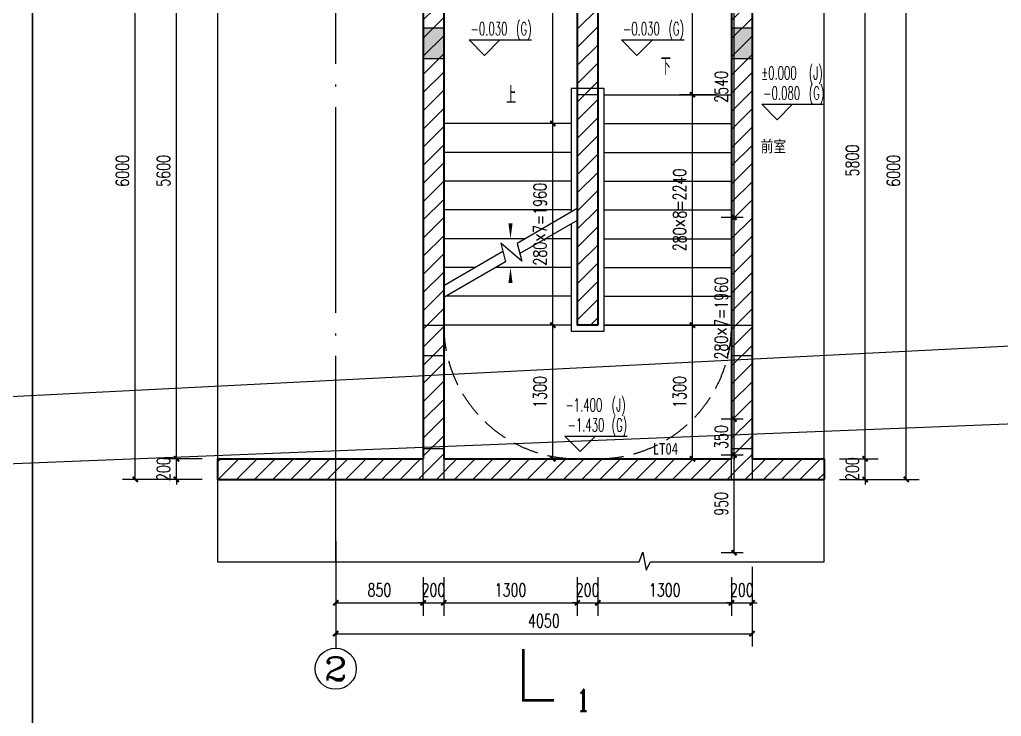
# Model space of a CAD drawing. Header units: millimetres. Extents: x 434053 to 1059003, y -2417481 to 936527.
# Drawn here: x 588726 to 598276, y -1791160 to -1784386 of the extents above; entities that cross this region are included whole.
import ezdxf
from ezdxf.enums import TextEntityAlignment as Align

# ---------------------------------------------------------------- set-up
doc = ezdxf.new("R2010")
doc.units = ezdxf.units.MM
doc.header["$LTSCALE"] = 1000
doc.header["$MEASUREMENT"] = 0
doc.linetypes.add('DASH', pattern=[0.35, 0.25, -0.1])
doc.linetypes.add('DOTE', pattern=[2.42, 2, -0.2, 0.02, -0.2])
doc.layers.get('Defpoints').update_dxf_attribs({"color": 6})
doc.layers.add('20221202建筑修改', color=6, linetype='Continuous', plot=False)
doc.layers.add('A-ANNO-TEXT', color=7, linetype='Continuous', lineweight=25)
doc.layers.add('A-WALL', color=5, linetype='Continuous', lineweight=35)
for name, color, linetype in [('A-AXIS', 16, 'DOTE'), ('A-WALL-PATT', 8, 'Continuous'), ('AXIS', 3, 'Continuous'), ('AXIS_TEXT', 7, 'Continuous'), ('DIM_ELEV', 3, 'Continuous'), ('DIM_SYMB', 3, 'Continuous'), ('HZHZNEWPLOTLAYER#@$TT', 7, 'Continuous'), ('PUB_DIM', 83, 'Continuous'), ('PUB_TEXT', 7, 'Continuous'), ('STAIR', 2, 'Continuous'), ('TZ', 6, 'Continuous'), ('TZ_HATCH', 8, 'Continuous')]:
    doc.layers.add(name, color=color, linetype=linetype)
doc.styles.add('_TCH_AXIS', font='COMPLEX', dxfattribs={"bigfont": 'GBCBIG'})
doc.styles.add('_TCH_DIM', font='SIMPLEX.shx', dxfattribs={"width": 0.8, "height": 3, "bigfont": 'GBCBIG.shx'})
doc.styles.add('_TCH_DIM_T3', font='SIMPLEX', dxfattribs={"width": 0.705882, "bigfont": 'GBCBIG'})
doc.styles.add('_TCH_LABEL', font='COMPLEX', dxfattribs={"bigfont": 'GBCBIG'})
doc.styles.add('COMPLEX', font='COMPLEX')
doc.styles.add('TITXV', font='', dxfattribs={"width": 0.8})
doc.styles.get('TITXV').set_extended_font_data('SimSun')
doc.dimstyles.new('_TCH_ARCH&&50', dxfattribs={"dimtxt": 127.5, "dimasz": 50, "dimexe": 125, "dimexo": 150, "dimgap": 61.25, "dimtad": 1, "dimdec": 0, "dimzin": 0, "dimdsep": 46, "dimtxsty": '_TCH_DIM_T3', "dimblk": 'ARCHTICK', "dimcen": 0.09, "dimclrt": 7, "dimazin": 2, "dimtfac": 1, "dimtdec": 0, "dimtix": 1, "dimtmove": 2, "dimatfit": 3, "dimfxl": 1, "dimtolj": 1, "dimtzin": 0, "dimarcsym": 0})
pattern_1 = [(45, (-1713816.56, -1462893.01), (-88.388383, 88.388383), [])]

# ---------------------------------------------------------------- blocks, each defined once
blk = doc.blocks.new('A$C1A944FEE')
blk.add_lwpolyline([(0, 11820), (9550, 11820), (9550, 0), (0, 0)], close=True)
blk = doc.blocks.new('_AXISO')
blk.add_circle((0, 0), 0.5)
at = {"layer": 'AXIS_TEXT', "style": 'COMPLEX', "width": 1.041667}
blk.add_attdef('A', text='', height=0.56, dxfattribs=at).set_placement((-0.25, -0.28), (0.25, -0.28), align=Align.FIT)
blk = doc.blocks.new('_ArchTick')
at = {"color": 0, "linetype": 'ByBlock', "const_width": 0.4}
blk.add_lwpolyline([(-0.5, -0.5), (0.5, 0.5)], dxfattribs=at)
blk = doc.blocks.new('*D2412')
at = {"layer": 'Defpoints', "color": 0, "transparency": 16777216}
for p in [(2750, 1700), (6800, 1700), (6800, 900)]:
    blk.add_point(p, dxfattribs=at)
at = {"layer": 'PUB_DIM', "color": 0, "lineweight": -2, "transparency": 16777216}
for p, q in [((2750, 1550), (2750, 775)), ((6800, 1550), (6800, 775)), ((2750, 900), (6800, 900))]:
    blk.add_line(p, q, dxfattribs=at)
at = {"layer": 'PUB_DIM', "color": 0, "lineweight": -2, "transparency": 16777216, "xscale": 50, "yscale": 50, "zscale": 50, "rotation": 180}
blk.add_blockref('_ArchTick', (2750, 900), dxfattribs=at)
at = {"layer": 'PUB_DIM', "color": 0, "lineweight": -2, "transparency": 16777216, "xscale": 50, "yscale": 50, "zscale": 50}
blk.add_blockref('_ArchTick', (6800, 900), dxfattribs=at)
at = {"layer": 'PUB_DIM', "color": 7, "transparency": 16777216, "insert": (4775, 1025), "char_height": 127.5, "attachment_point": 5, "style": '_TCH_DIM_T3'}
blk.add_mtext('\\A1;4050', dxfattribs=at)
blk = doc.blocks.new('*D2413')
at = {"layer": 'Defpoints', "color": 0, "transparency": 16777216}
for p in [(800, 8400), (1600, 8400), (1600, 2400)]:
    blk.add_point(p, dxfattribs=at)
at = {"layer": 'PUB_DIM', "color": 0, "lineweight": -2, "transparency": 16777216}
for p, q in [((1450, 8400), (675, 8400)), ((800, 2400), (800, 8400)), ((1450, 2400), (675, 2400))]:
    blk.add_line(p, q, dxfattribs=at)
at = {"layer": 'PUB_DIM', "color": 0, "lineweight": -2, "transparency": 16777216, "xscale": 50, "yscale": 50, "zscale": 50}
for p, rotation in [((800, 8400), 90), ((800, 2400), 270)]:
    blk.add_blockref('_ArchTick', p, dxfattribs=dict(at, rotation=rotation))
at = {"layer": 'PUB_DIM', "color": 7, "transparency": 16777216, "insert": (675, 5400), "char_height": 127.5, "attachment_point": 5, "rotation": 90, "style": '_TCH_DIM_T3'}
blk.add_mtext('\\A1;6000', dxfattribs=at)
blk = doc.blocks.new('*D2414')
at = {"layer": 'Defpoints', "color": 0, "transparency": 16777216}
for p in [(7500, 8400), (8300, 8400), (7500, 2400)]:
    blk.add_point(p, dxfattribs=at)
at = {"layer": 'PUB_DIM', "color": 0, "lineweight": -2, "transparency": 16777216}
for p, q in [((7650, 8400), (8425, 8400)), ((8300, 2400), (8300, 8400)), ((7650, 2400), (8425, 2400))]:
    blk.add_line(p, q, dxfattribs=at)
at = {"layer": 'PUB_DIM', "color": 0, "lineweight": -2, "transparency": 16777216, "xscale": 50, "yscale": 50, "zscale": 50}
for p, rotation in [((8300, 8400), 90), ((8300, 2400), 270)]:
    blk.add_blockref('_ArchTick', p, dxfattribs=dict(at, rotation=rotation))
at = {"layer": 'PUB_DIM', "color": 7, "transparency": 16777216, "insert": (8175, 5400), "char_height": 127.5, "attachment_point": 5, "rotation": 90, "style": '_TCH_DIM_T3'}
blk.add_mtext('\\A1;6000', dxfattribs=at)
blk = doc.blocks.new('*D2416')
at = {"layer": 'Defpoints', "color": 0, "transparency": 16777216}
for p in [(1200, 8200), (1600, 8200), (1600, 2600.1)]:
    blk.add_point(p, dxfattribs=at)
at = {"layer": 'PUB_DIM', "color": 0, "lineweight": -2, "transparency": 16777216}
for p, q in [((1450, 8200), (1075, 8200)), ((1200, 2600.1), (1200, 8200)), ((1450, 2600.1), (1075, 2600.1))]:
    blk.add_line(p, q, dxfattribs=at)
at = {"layer": 'PUB_DIM', "color": 0, "lineweight": -2, "transparency": 16777216, "xscale": 50, "yscale": 50, "zscale": 50}
for p, rotation in [((1200, 8200), 90), ((1200, 2600.1), 270)]:
    blk.add_blockref('_ArchTick', p, dxfattribs=dict(at, rotation=rotation))
at = {"layer": 'PUB_DIM', "color": 7, "transparency": 16777216, "insert": (1075, 5400), "char_height": 127.5, "attachment_point": 5, "rotation": 90, "style": '_TCH_DIM_T3'}
blk.add_mtext('\\A1;5600', dxfattribs=at)
blk = doc.blocks.new('*D2417')
at = {"layer": 'Defpoints', "color": 0, "transparency": 16777216}
for p in [(1200, 2600.1), (1600, 2600.1), (1600, 2400)]:
    blk.add_point(p, dxfattribs=at)
at = {"layer": 'PUB_DIM', "color": 0, "lineweight": -2, "transparency": 16777216}
for p, q in [((1450, 2600.1), (1075, 2600.1)), ((1200, 2600.1), (1200, 2650.1)), ((1200, 2400), (1200, 2600.1)), ((1450, 2400), (1075, 2400)), ((1200, 2400), (1200, 2350))]:
    blk.add_line(p, q, dxfattribs=at)
at = {"layer": 'PUB_DIM', "color": 0, "lineweight": -2, "transparency": 16777216, "xscale": 50, "yscale": 50, "zscale": 50}
for p, rotation in [((1200, 2600.1), 270), ((1200, 2400), 90)]:
    blk.add_blockref('_ArchTick', p, dxfattribs=dict(at, rotation=rotation))
at = {"layer": 'PUB_DIM', "color": 7, "transparency": 16777216, "insert": (1075, 2500), "char_height": 127.5, "attachment_point": 5, "rotation": 90, "style": '_TCH_DIM_T3'}
blk.add_mtext('\\A1;200', dxfattribs=at)
blk = doc.blocks.new('*D2418')
at = {"layer": 'Defpoints', "color": 0, "transparency": 16777216}
for p in [(7500, 8400), (7900, 8400), (7500, 2600)]:
    blk.add_point(p, dxfattribs=at)
at = {"layer": 'PUB_DIM', "color": 0, "lineweight": -2, "transparency": 16777216}
for p, q in [((7650, 8400), (8025, 8400)), ((7900, 2600), (7900, 8400)), ((7650, 2600), (8025, 2600))]:
    blk.add_line(p, q, dxfattribs=at)
at = {"layer": 'PUB_DIM', "color": 0, "lineweight": -2, "transparency": 16777216, "xscale": 50, "yscale": 50, "zscale": 50}
for p, rotation in [((7900, 8400), 90), ((7900, 2600), 270)]:
    blk.add_blockref('_ArchTick', p, dxfattribs=dict(at, rotation=rotation))
at = {"layer": 'PUB_DIM', "color": 7, "transparency": 16777216, "insert": (7775, 5500), "char_height": 127.5, "attachment_point": 5, "rotation": 90, "style": '_TCH_DIM_T3'}
blk.add_mtext('\\A1;5800', dxfattribs=at)
blk = doc.blocks.new('*D2419')
at = {"layer": 'Defpoints', "color": 0, "transparency": 16777216}
for p in [(7500, 2600), (7900, 2600), (7500, 2400)]:
    blk.add_point(p, dxfattribs=at)
at = {"layer": 'PUB_DIM', "color": 0, "lineweight": -2, "transparency": 16777216}
for p, q in [((7650, 2600), (8025, 2600)), ((7900, 2600), (7900, 2650)), ((7900, 2400), (7900, 2600)), ((7650, 2400), (8025, 2400)), ((7900, 2400), (7900, 2350))]:
    blk.add_line(p, q, dxfattribs=at)
at = {"layer": 'PUB_DIM', "color": 0, "lineweight": -2, "transparency": 16777216, "xscale": 50, "yscale": 50, "zscale": 50}
for p, rotation in [((7900, 2600), 270), ((7900, 2400), 90)]:
    blk.add_blockref('_ArchTick', p, dxfattribs=dict(at, rotation=rotation))
at = {"layer": 'PUB_DIM', "color": 7, "transparency": 16777216, "insert": (7775, 2500), "char_height": 127.5, "attachment_point": 5, "rotation": 90, "style": '_TCH_DIM_T3'}
blk.add_mtext('\\A1;200', dxfattribs=at)
blk = doc.blocks.new('*D2420')
at = {"layer": 'Defpoints', "color": 0, "transparency": 16777216}
for p in [(2750, 1600), (3600, 1600), (3600, 1200)]:
    blk.add_point(p, dxfattribs=at)
at = {"layer": 'PUB_DIM', "color": 0, "lineweight": -2, "transparency": 16777216}
for p, q in [((2750, 1450), (2750, 1075)), ((3600, 1450), (3600, 1075)), ((2750, 1200), (3600, 1200))]:
    blk.add_line(p, q, dxfattribs=at)
at = {"layer": 'PUB_DIM', "color": 0, "lineweight": -2, "transparency": 16777216, "xscale": 50, "yscale": 50, "zscale": 50, "rotation": 180}
blk.add_blockref('_ArchTick', (2750, 1200), dxfattribs=at)
at = {"layer": 'PUB_DIM', "color": 0, "lineweight": -2, "transparency": 16777216, "xscale": 50, "yscale": 50, "zscale": 50}
blk.add_blockref('_ArchTick', (3600, 1200), dxfattribs=at)
at = {"layer": 'PUB_DIM', "color": 7, "transparency": 16777216, "insert": (3175, 1325), "char_height": 127.5, "attachment_point": 5, "style": '_TCH_DIM_T3'}
blk.add_mtext('\\A1;850', dxfattribs=at)
blk = doc.blocks.new('*D2421')
at = {"layer": 'Defpoints', "color": 0, "transparency": 16777216}
for p in [(3600, 1600), (3800, 1600), (3800, 1200)]:
    blk.add_point(p, dxfattribs=at)
at = {"layer": 'PUB_DIM', "color": 0, "lineweight": -2, "transparency": 16777216}
for p, q in [((3600, 1450), (3600, 1075)), ((3800, 1450), (3800, 1075)), ((3600, 1200), (3550, 1200)), ((3600, 1200), (3800, 1200)), ((3800, 1200), (3850, 1200))]:
    blk.add_line(p, q, dxfattribs=at)
at = {"layer": 'PUB_DIM', "color": 0, "lineweight": -2, "transparency": 16777216, "xscale": 50, "yscale": 50, "zscale": 50}
blk.add_blockref('_ArchTick', (3600, 1200), dxfattribs=at)
at = {"layer": 'PUB_DIM', "color": 0, "lineweight": -2, "transparency": 16777216, "xscale": 50, "yscale": 50, "zscale": 50, "rotation": 180}
blk.add_blockref('_ArchTick', (3800, 1200), dxfattribs=at)
at = {"layer": 'PUB_DIM', "color": 7, "transparency": 16777216, "insert": (3700, 1325), "char_height": 127.5, "attachment_point": 5, "style": '_TCH_DIM_T3'}
blk.add_mtext('\\A1;200', dxfattribs=at)
blk = doc.blocks.new('*D2422')
at = {"layer": 'Defpoints', "color": 0, "transparency": 16777216}
for p in [(3800, 1600), (5100, 1600), (5100, 1200)]:
    blk.add_point(p, dxfattribs=at)
at = {"layer": 'PUB_DIM', "color": 0, "lineweight": -2, "transparency": 16777216}
for p, q in [((3800, 1450), (3800, 1075)), ((5100, 1450), (5100, 1075)), ((3800, 1200), (5100, 1200))]:
    blk.add_line(p, q, dxfattribs=at)
at = {"layer": 'PUB_DIM', "color": 0, "lineweight": -2, "transparency": 16777216, "xscale": 50, "yscale": 50, "zscale": 50, "rotation": 180}
blk.add_blockref('_ArchTick', (3800, 1200), dxfattribs=at)
at = {"layer": 'PUB_DIM', "color": 0, "lineweight": -2, "transparency": 16777216, "xscale": 50, "yscale": 50, "zscale": 50}
blk.add_blockref('_ArchTick', (5100, 1200), dxfattribs=at)
at = {"layer": 'PUB_DIM', "color": 7, "transparency": 16777216, "insert": (4450, 1325), "char_height": 127.5, "attachment_point": 5, "style": '_TCH_DIM_T3'}
blk.add_mtext('\\A1;1300', dxfattribs=at)
blk = doc.blocks.new('*D2423')
at = {"layer": 'Defpoints', "color": 0, "transparency": 16777216}
for p in [(5100, 1600), (5300, 1600), (5300, 1200)]:
    blk.add_point(p, dxfattribs=at)
at = {"layer": 'PUB_DIM', "color": 0, "lineweight": -2, "transparency": 16777216}
for p, q in [((5100, 1450), (5100, 1075)), ((5300, 1450), (5300, 1075)), ((5100, 1200), (5050, 1200)), ((5100, 1200), (5300, 1200)), ((5300, 1200), (5350, 1200))]:
    blk.add_line(p, q, dxfattribs=at)
at = {"layer": 'PUB_DIM', "color": 0, "lineweight": -2, "transparency": 16777216, "xscale": 50, "yscale": 50, "zscale": 50}
blk.add_blockref('_ArchTick', (5100, 1200), dxfattribs=at)
at = {"layer": 'PUB_DIM', "color": 0, "lineweight": -2, "transparency": 16777216, "xscale": 50, "yscale": 50, "zscale": 50, "rotation": 180}
blk.add_blockref('_ArchTick', (5300, 1200), dxfattribs=at)
at = {"layer": 'PUB_DIM', "color": 7, "transparency": 16777216, "insert": (5200, 1325), "char_height": 127.5, "attachment_point": 5, "style": '_TCH_DIM_T3'}
blk.add_mtext('\\A1;200', dxfattribs=at)
blk = doc.blocks.new('*D2424')
at = {"layer": 'Defpoints', "color": 0, "transparency": 16777216}
for p in [(5300, 1600), (6600, 1600), (6600, 1200)]:
    blk.add_point(p, dxfattribs=at)
at = {"layer": 'PUB_DIM', "color": 0, "lineweight": -2, "transparency": 16777216}
for p, q in [((5300, 1450), (5300, 1075)), ((6600, 1450), (6600, 1075)), ((5300, 1200), (6600, 1200))]:
    blk.add_line(p, q, dxfattribs=at)
at = {"layer": 'PUB_DIM', "color": 0, "lineweight": -2, "transparency": 16777216, "xscale": 50, "yscale": 50, "zscale": 50, "rotation": 180}
blk.add_blockref('_ArchTick', (5300, 1200), dxfattribs=at)
at = {"layer": 'PUB_DIM', "color": 0, "lineweight": -2, "transparency": 16777216, "xscale": 50, "yscale": 50, "zscale": 50}
blk.add_blockref('_ArchTick', (6600, 1200), dxfattribs=at)
at = {"layer": 'PUB_DIM', "color": 7, "transparency": 16777216, "insert": (5950, 1325), "char_height": 127.5, "attachment_point": 5, "style": '_TCH_DIM_T3'}
blk.add_mtext('\\A1;1300', dxfattribs=at)
blk = doc.blocks.new('*D2425')
at = {"layer": 'Defpoints', "color": 0, "transparency": 16777216}
for p in [(6600, 1600), (6800, 1600), (6800, 1200)]:
    blk.add_point(p, dxfattribs=at)
at = {"layer": 'PUB_DIM', "color": 0, "lineweight": -2, "transparency": 16777216}
for p, q in [((6600, 1450), (6600, 1075)), ((6800, 1450), (6800, 1075)), ((6600, 1200), (6550, 1200)), ((6600, 1200), (6800, 1200)), ((6800, 1200), (6850, 1200))]:
    blk.add_line(p, q, dxfattribs=at)
at = {"layer": 'PUB_DIM', "color": 0, "lineweight": -2, "transparency": 16777216, "xscale": 50, "yscale": 50, "zscale": 50}
blk.add_blockref('_ArchTick', (6600, 1200), dxfattribs=at)
at = {"layer": 'PUB_DIM', "color": 0, "lineweight": -2, "transparency": 16777216, "xscale": 50, "yscale": 50, "zscale": 50, "rotation": 180}
blk.add_blockref('_ArchTick', (6800, 1200), dxfattribs=at)
at = {"layer": 'PUB_DIM', "color": 7, "transparency": 16777216, "insert": (6700, 1325), "char_height": 127.5, "attachment_point": 5, "style": '_TCH_DIM_T3'}
blk.add_mtext('\\A1;200', dxfattribs=at)
blk = doc.blocks.new('A$C41BC708E')
at = {"layer": 'TZ_HATCH'}
h = blk.add_hatch(color=256, dxfattribs=at)
h.dxf.hatch_style = 1
h.paths.add_polyline_path([(59584.4, 16769), (59584.4, 16469), (59384.4, 16469), (59384.4, 16769)])
h = blk.add_hatch(color=256, dxfattribs=at)
h.dxf.hatch_style = 1
h.paths.add_polyline_path([(62584.4, 16769), (62584.4, 16469), (62384.4, 16469), (62384.4, 16769)])
at = {"layer": 'TZ'}
for points in [[(59584.4, 16769), (59584.4, 16469), (59384.4, 16469), (59384.4, 16769)], [(62584.4, 16769), (62584.4, 16469), (62384.4, 16469), (62384.4, 16769)], [(59584.4, 13879), (59584.4, 13579), (59384.4, 13579), (59384.4, 13879)], [(62584.4, 13879), (62584.4, 13579), (62384.4, 13579), (62384.4, 13879)], [(59584.4, 12679), (59584.4, 12379), (59384.4, 12379), (59384.4, 12679)], [(62584.4, 12679), (62584.4, 12379), (62384.4, 12379), (62384.4, 12679)]]:
    blk.add_lwpolyline(points, close=True, dxfattribs=at)
blk = doc.blocks.new('*D1313')
at = {"layer": 'Defpoints', "color": 0, "transparency": 16777216}
for p in [(593912.9, -1787356.3), (594150.9, -1787356.3), (594150.9, -1788656.3)]:
    blk.add_point(p, dxfattribs=at)
at = {"layer": 'PUB_DIM', "color": 0, "lineweight": -2, "transparency": 16777216}
for p, q in [((594000.9, -1787356.3), (593787.9, -1787356.3)), ((593912.9, -1788656.3), (593912.9, -1787356.3)), ((594000.9, -1788656.3), (593787.9, -1788656.3))]:
    blk.add_line(p, q, dxfattribs=at)
at = {"layer": 'PUB_DIM', "color": 0, "lineweight": -2, "transparency": 16777216, "xscale": 50, "yscale": 50, "zscale": 50}
for p, rotation in [((593912.9, -1787356.3), 90), ((593912.9, -1788656.3), 270)]:
    blk.add_blockref('_ArchTick', p, dxfattribs=dict(at, rotation=rotation))
at = {"layer": 'PUB_DIM', "color": 7, "transparency": 16777216, "insert": (593787.9, -1788006.3), "char_height": 127.5, "attachment_point": 5, "rotation": 90, "style": '_TCH_DIM_T3'}
blk.add_mtext('\\A1;1300', dxfattribs=at)
blk = doc.blocks.new('*D1314')
at = {"layer": 'Defpoints', "color": 0, "transparency": 16777216}
for p in [(593912.9, -1785396.3), (594150.9, -1785396.3), (594150.9, -1787356.3)]:
    blk.add_point(p, dxfattribs=at)
at = {"layer": 'PUB_DIM', "color": 0, "lineweight": -2, "transparency": 16777216}
for p, q in [((594000.9, -1785396.3), (593787.9, -1785396.3)), ((593912.9, -1787356.3), (593912.9, -1785396.3)), ((594000.9, -1787356.3), (593787.9, -1787356.3))]:
    blk.add_line(p, q, dxfattribs=at)
at = {"layer": 'PUB_DIM', "color": 0, "lineweight": -2, "transparency": 16777216, "xscale": 50, "yscale": 50, "zscale": 50}
for p, rotation in [((593912.9, -1785396.3), 90), ((593912.9, -1787356.3), 270)]:
    blk.add_blockref('_ArchTick', p, dxfattribs=dict(at, rotation=rotation))
at = {"layer": 'PUB_DIM', "color": 7, "transparency": 16777216, "insert": (593787.9, -1786376.3), "char_height": 127.5, "attachment_point": 5, "rotation": 90, "style": '_TCH_DIM_T3'}
blk.add_mtext('\\A1;280×7=1960', dxfattribs=at)
blk = doc.blocks.new('*D1315')
at = {"layer": 'Defpoints', "color": 0, "transparency": 16777216}
for p in [(593912.9, -1782856.3), (594150.9, -1782856.3), (594150.9, -1785396.3)]:
    blk.add_point(p, dxfattribs=at)
at = {"layer": 'PUB_DIM', "color": 0, "lineweight": -2, "transparency": 16777216}
for p, q in [((594000.9, -1782856.3), (593787.9, -1782856.3)), ((593912.9, -1785396.3), (593912.9, -1782856.3)), ((594000.9, -1785396.3), (593787.9, -1785396.3))]:
    blk.add_line(p, q, dxfattribs=at)
at = {"layer": 'PUB_DIM', "color": 0, "lineweight": -2, "transparency": 16777216, "xscale": 50, "yscale": 50, "zscale": 50}
for p, rotation in [((593912.9, -1782856.3), 90), ((593912.9, -1785396.3), 270)]:
    blk.add_blockref('_ArchTick', p, dxfattribs=dict(at, rotation=rotation))
at = {"layer": 'PUB_DIM', "color": 7, "transparency": 16777216, "insert": (593787.9, -1784126.3), "char_height": 127.5, "attachment_point": 5, "rotation": 90, "style": '_TCH_DIM_T3'}
blk.add_mtext('\\A1;2540', dxfattribs=at)
blk = doc.blocks.new('*D1316')
at = {"layer": 'Defpoints', "color": 0, "transparency": 16777216}
for p in [(595675.9, -1788619.3), (595913.9, -1788619.3), (595913.9, -1789569.3)]:
    blk.add_point(p, dxfattribs=at)
at = {"layer": 'PUB_DIM', "color": 0, "lineweight": -2, "transparency": 16777216}
for p, q in [((595763.9, -1788619.3), (595550.9, -1788619.3)), ((595675.9, -1789569.3), (595675.9, -1788619.3)), ((595763.9, -1789569.3), (595550.9, -1789569.3))]:
    blk.add_line(p, q, dxfattribs=at)
at = {"layer": 'PUB_DIM', "color": 0, "lineweight": -2, "transparency": 16777216, "xscale": 50, "yscale": 50, "zscale": 50}
for p, rotation in [((595675.9, -1788619.3), 90), ((595675.9, -1789569.3), 270)]:
    blk.add_blockref('_ArchTick', p, dxfattribs=dict(at, rotation=rotation))
at = {"layer": 'PUB_DIM', "color": 7, "transparency": 16777216, "insert": (595550.9, -1789094.3), "char_height": 127.5, "attachment_point": 5, "rotation": 90, "style": '_TCH_DIM_T3'}
blk.add_mtext('\\A1;950', dxfattribs=at)
blk = doc.blocks.new('*D1317')
at = {"layer": 'Defpoints', "color": 0, "transparency": 16777216}
for p in [(595675.9, -1788269.3), (595913.9, -1788269.3), (595913.9, -1788619.3)]:
    blk.add_point(p, dxfattribs=at)
at = {"layer": 'PUB_DIM', "color": 0, "lineweight": -2, "transparency": 16777216}
for p, q in [((595675.9, -1788269.3), (595675.9, -1788219.3)), ((595763.9, -1788269.3), (595550.9, -1788269.3)), ((595675.9, -1788619.3), (595675.9, -1788269.3)), ((595763.9, -1788619.3), (595550.9, -1788619.3)), ((595675.9, -1788619.3), (595675.9, -1788669.3))]:
    blk.add_line(p, q, dxfattribs=at)
at = {"layer": 'PUB_DIM', "color": 0, "lineweight": -2, "transparency": 16777216, "xscale": 50, "yscale": 50, "zscale": 50}
for p, rotation in [((595675.9, -1788269.3), 270), ((595675.9, -1788619.3), 90)]:
    blk.add_blockref('_ArchTick', p, dxfattribs=dict(at, rotation=rotation))
at = {"layer": 'PUB_DIM', "color": 7, "transparency": 16777216, "insert": (595550.9, -1788444.3), "char_height": 127.5, "attachment_point": 5, "rotation": 90, "style": '_TCH_DIM_T3'}
blk.add_mtext('\\A1;350', dxfattribs=at)
blk = doc.blocks.new('*D1318')
at = {"layer": 'Defpoints', "color": 0, "transparency": 16777216}
for p in [(595675.9, -1786309.3), (595913.9, -1786309.3), (595913.9, -1788269.3)]:
    blk.add_point(p, dxfattribs=at)
at = {"layer": 'PUB_DIM', "color": 0, "lineweight": -2, "transparency": 16777216}
for p, q in [((595763.9, -1786309.3), (595550.9, -1786309.3)), ((595675.9, -1788269.3), (595675.9, -1786309.3)), ((595763.9, -1788269.3), (595550.9, -1788269.3))]:
    blk.add_line(p, q, dxfattribs=at)
at = {"layer": 'PUB_DIM', "color": 0, "lineweight": -2, "transparency": 16777216, "xscale": 50, "yscale": 50, "zscale": 50}
for p, rotation in [((595675.9, -1786309.3), 90), ((595675.9, -1788269.3), 270)]:
    blk.add_blockref('_ArchTick', p, dxfattribs=dict(at, rotation=rotation))
at = {"layer": 'PUB_DIM', "color": 7, "transparency": 16777216, "insert": (595550.9, -1787289.3), "char_height": 127.5, "attachment_point": 5, "rotation": 90, "style": '_TCH_DIM_T3'}
blk.add_mtext('\\A1;280×7=1960', dxfattribs=at)
blk = doc.blocks.new('*D1319')
at = {"layer": 'Defpoints', "color": 0, "transparency": 16777216}
for p in [(595675.9, -1783769.3), (595913.9, -1783769.3), (595913.9, -1786309.3)]:
    blk.add_point(p, dxfattribs=at)
at = {"layer": 'PUB_DIM', "color": 0, "lineweight": -2, "transparency": 16777216}
for p, q in [((595763.9, -1783769.3), (595550.9, -1783769.3)), ((595675.9, -1786309.3), (595675.9, -1783769.3)), ((595763.9, -1786309.3), (595550.9, -1786309.3))]:
    blk.add_line(p, q, dxfattribs=at)
at = {"layer": 'PUB_DIM', "color": 0, "lineweight": -2, "transparency": 16777216, "xscale": 50, "yscale": 50, "zscale": 50}
for p, rotation in [((595675.9, -1783769.3), 90), ((595675.9, -1786309.3), 270)]:
    blk.add_blockref('_ArchTick', p, dxfattribs=dict(at, rotation=rotation))
at = {"layer": 'PUB_DIM', "color": 7, "transparency": 16777216, "insert": (595550.9, -1785039.3), "char_height": 127.5, "attachment_point": 5, "rotation": 90, "style": '_TCH_DIM_T3'}
blk.add_mtext('\\A1;2540', dxfattribs=at)
blk = doc.blocks.new('*D2356')
at = {"layer": 'Defpoints', "color": 0, "transparency": 16777216}
for p in [(595270.9, -1787356.3), (595650.9, -1787356.3), (595650.9, -1788656.3)]:
    blk.add_point(p, dxfattribs=at)
at = {"layer": 'PUB_DIM', "color": 0, "lineweight": -2, "transparency": 16777216}
for p, q in [((595500.9, -1787356.3), (595145.9, -1787356.3)), ((595270.9, -1788656.3), (595270.9, -1787356.3)), ((595500.9, -1788656.3), (595145.9, -1788656.3))]:
    blk.add_line(p, q, dxfattribs=at)
at = {"layer": 'PUB_DIM', "color": 0, "lineweight": -2, "transparency": 16777216, "xscale": 50, "yscale": 50, "zscale": 50}
for p, rotation in [((595270.9, -1787356.3), 90), ((595270.9, -1788656.3), 270)]:
    blk.add_blockref('_ArchTick', p, dxfattribs=dict(at, rotation=rotation))
at = {"layer": 'PUB_DIM', "color": 7, "transparency": 16777216, "insert": (595145.9, -1788006.3), "char_height": 127.5, "attachment_point": 5, "rotation": 90, "style": '_TCH_DIM_T3'}
blk.add_mtext('\\A1;1300', dxfattribs=at)
blk = doc.blocks.new('*D2357')
at = {"layer": 'Defpoints', "color": 0, "transparency": 16777216}
for p in [(595270.9, -1785116.3), (595650.9, -1785116.3), (595650.9, -1787356.3)]:
    blk.add_point(p, dxfattribs=at)
at = {"layer": 'PUB_DIM', "color": 0, "lineweight": -2, "transparency": 16777216}
for p, q in [((595500.9, -1785116.3), (595145.9, -1785116.3)), ((595270.9, -1787356.3), (595270.9, -1785116.3)), ((595500.9, -1787356.3), (595145.9, -1787356.3))]:
    blk.add_line(p, q, dxfattribs=at)
at = {"layer": 'PUB_DIM', "color": 0, "lineweight": -2, "transparency": 16777216, "xscale": 50, "yscale": 50, "zscale": 50}
for p, rotation in [((595270.9, -1785116.3), 90), ((595270.9, -1787356.3), 270)]:
    blk.add_blockref('_ArchTick', p, dxfattribs=dict(at, rotation=rotation))
at = {"layer": 'PUB_DIM', "color": 7, "transparency": 16777216, "insert": (595145.9, -1786236.3), "char_height": 127.5, "attachment_point": 5, "rotation": 90, "style": '_TCH_DIM_T3'}
blk.add_mtext('\\A1;280×8=2240', dxfattribs=at)
blk = doc.blocks.new('*D2358')
at = {"layer": 'Defpoints', "color": 0, "transparency": 16777216}
for p in [(595270.9, -1782856.3), (595650.9, -1782856.3), (595650.9, -1785116.3)]:
    blk.add_point(p, dxfattribs=at)
at = {"layer": 'PUB_DIM', "color": 0, "lineweight": -2, "transparency": 16777216}
for p, q in [((595500.9, -1782856.3), (595145.9, -1782856.3)), ((595270.9, -1785116.3), (595270.9, -1782856.3)), ((595500.9, -1785116.3), (595145.9, -1785116.3))]:
    blk.add_line(p, q, dxfattribs=at)
at = {"layer": 'PUB_DIM', "color": 0, "lineweight": -2, "transparency": 16777216, "xscale": 50, "yscale": 50, "zscale": 50}
for p, rotation in [((595270.9, -1782856.3), 90), ((595270.9, -1785116.3), 270)]:
    blk.add_blockref('_ArchTick', p, dxfattribs=dict(at, rotation=rotation))
at = {"layer": 'PUB_DIM', "color": 7, "transparency": 16777216, "insert": (595145.9, -1783986.3), "char_height": 127.5, "attachment_point": 5, "rotation": 90, "style": '_TCH_DIM_T3'}
blk.add_mtext('\\A1;2260', dxfattribs=at)
blk = doc.blocks.new('A$C2FA77C9D')
at = {"layer": 'A-AXIS'}
blk.add_line((2750, 1600), (2750, 9900), dxfattribs=at)
at = {"layer": 'AXIS'}
blk.add_line((2750, 1800), (2750, 759), dxfattribs=at)
at = {"layer": 'DIM_SYMB'}
blk.add_lwpolyline([(7500, 9900), (5813.4, 9900), (5775.2, 9795), (5738.2, 10005), (5700.9, 9900), (1600, 9900), (1600, 7780.9), (1530.8, 7742.7), (1650.7, 7705.7), (1600, 7668.4), (1600, 1600), (5700.9, 1600), (5738.2, 1693.7), (5770.8, 1519), (5813.4, 1600), (7500, 1600), (7500, 7668.4), (7595, 7705.7), (7421.8, 7742.7), (7500, 7780.9), (7500, 9900)], dxfattribs=at)
at = {"layer": 'AXIS'}
ref = blk.add_blockref('_AXISO', (2750, 559), dxfattribs=dict(at, xscale=400, yscale=400, zscale=400))
ref.add_attrib('A', '2', dxfattribs={"layer": 'AXIS_TEXT', "height": 226.3, "style": '_TCH_AXIS', "width": 1.5}).set_placement((2636.9, 445.9), (2863.1, 445.9), align=Align.FIT)
at = {"layer": 'PUB_DIM'}
for p1, p2, distance, picture, middle in [((1600, 2400), (1600, 8400), 800, '*D2413', (675, 5400)), ((7500, 2400), (7500, 8400), -800, '*D2414', (8175, 5400)), ((7500, 2600), (7500, 8400), -400, '*D2418', (7775, 5500)), ((1600, 2600.1), (1600, 8200), 400, '*D2416', (1075, 5400)), ((1600, 2400), (1600, 2600.1), 400, '*D2417', (1075, 2500)), ((7500, 2400), (7500, 2600), -400, '*D2419', (7775, 2500)), ((2750, 1700), (6800, 1700), -800, '*D2412', (4775, 1025)), ((2750, 1600), (3600, 1600), -400, '*D2420', (3175, 1325)), ((3600, 1600), (3800, 1600), -400, '*D2421', (3700, 1325)), ((3800, 1600), (5100, 1600), -400, '*D2422', (4450, 1325)), ((5100, 1600), (5300, 1600), -400, '*D2423', (5200, 1325)), ((5300, 1600), (6600, 1600), -400, '*D2424', (5950, 1325)), ((6600, 1600), (6800, 1600), -400, '*D2425', (6700, 1325))]:
    dim = blk.add_aligned_dim(p1=p1, p2=p2, distance=distance, dimstyle='_TCH_ARCH&&50', dxfattribs=at)
    dim.commit()
    dim.dimension.update_dxf_attribs({"geometry": picture, "text_midpoint": middle})

msp = doc.modelspace()

# ---------------------------------------------------------------- hatches: boundary and pattern name
at = {"layer": 'A-WALL-PATT'}
h = msp.add_hatch(dxfattribs=at)
h.set_pattern_fill('普通砖', color=256, scale=50, style=0)
h.set_pattern_definition(pattern_1)
h.paths.add_polyline_path([(594231.8, -1781694.8), (594150.9, -1781832.9), (594150.9, -1787356.2), (594350.9, -1787356.2), (594350.9, -1781692.6)])
h = msp.add_hatch(dxfattribs=at)
h.set_pattern_fill('普通砖', color=256, scale=50, style=0)
h.set_pattern_definition(pattern_1)
h.paths.add_polyline_path([(595784.3, -1782756.3), (595650.9, -1782756.3), (595650.9, -1788656.3), (595750.9, -1788722.9), (595850.9, -1788656.3), (595850.9, -1782856.3)])
h = msp.add_hatch(dxfattribs=at)
h.set_pattern_fill('普通砖', color=256, scale=50, style=0)
h.set_pattern_definition(pattern_1)
h.paths.add_polyline_path([(592850.9, -1784056.3), (592650.9, -1784056.3), (592650.9, -1788656.3), (592750.9, -1788722.9), (592850.9, -1788656.3)])
h = msp.add_hatch(dxfattribs=at)
h.set_pattern_fill('普通砖', color=256, scale=50, style=0)
h.set_pattern_definition(pattern_1)
h.paths.add_polyline_path([(590650.9, -1788856.3), (592750.9, -1788856.3), (592750.9, -1788722.9), (592650.9, -1788656.3), (590650.9, -1788656.3)])
h = msp.add_hatch(dxfattribs=at)
h.set_pattern_fill('普通砖', color=256, scale=50, style=0)
h.set_pattern_definition(pattern_1)
h.paths.add_polyline_path([(592750.9, -1788722.9), (592750.9, -1788856.3), (595750.9, -1788856.3), (595750.9, -1788722.9), (595650.9, -1788656.3), (592850.9, -1788656.3)])
h = msp.add_hatch(dxfattribs=at)
h.set_pattern_fill('普通砖', color=256, scale=50, style=0)
h.set_pattern_definition(pattern_1)
h.paths.add_polyline_path([(595750.9, -1788722.9), (595750.9, -1788856.3), (596550.9, -1788856.3), (596550.9, -1788656.3), (595850.9, -1788656.3)])

# ---------------------------------------------------------------- linework, layer by layer
at = {"layer": '20221202建筑修改'}
msp.add_lwpolyline([(700161.6, -1784252.8), (525887.9, -1791210.3), (704575.8, -1782207.8)], dxfattribs=at)
at = {"layer": 'A-WALL'}
for p, q in [((594350.9, -1781692.6), (594350.9, -1787356.2)), ((594150.9, -1781832.9), (594150.9, -1787356.2)), ((595650.9, -1782756.3), (595650.9, -1788656.3)), ((595850.9, -1782856.3), (595850.9, -1788656.3)), ((592650.9, -1784056.3), (592650.9, -1788656.3)), ((592850.9, -1784056.3), (592850.9, -1788656.3)), ((594350.9, -1787356.2), (594150.9, -1787356.2)), ((590650.9, -1788656.3), (592650.9, -1788656.3)), ((590650.9, -1788656.3), (590650.9, -1788856.3)), ((592850.9, -1788656.3), (595650.9, -1788656.3)), ((595850.9, -1788656.3), (596550.9, -1788656.3)), ((596550.9, -1788656.3), (596550.9, -1788856.3)), ((590650.9, -1788856.3), (592750.9, -1788856.3)), ((592750.9, -1788856.3), (595750.9, -1788856.3)), ((595750.9, -1788856.3), (596550.9, -1788856.3))]:
    msp.add_line(p, q, dxfattribs=at)
at = {"layer": 'DIM_ELEV'}
for p, q in [((593248.4, -1784733.3), (593098.4, -1784583.3)), ((593098.4, -1784583.3), (593706.2, -1784583.3)), ((593248.4, -1784733.3), (593398.4, -1784583.3)), ((594730.9, -1784733.3), (594580.9, -1784583.3)), ((594580.9, -1784583.3), (595188.7, -1784583.3)), ((594730.9, -1784733.3), (594880.9, -1784583.3)), ((596095.4, -1785358.8), (595945.4, -1785208.8)), ((595945.4, -1785208.8), (596553.2, -1785208.8)), ((596095.4, -1785358.8), (596245.4, -1785208.8)), ((594177.9, -1788586.3), (594027.9, -1788436.3)), ((594027.9, -1788436.3), (594635.7, -1788436.3)), ((594177.9, -1788586.3), (594327.9, -1788436.3))]:
    msp.add_line(p, q, dxfattribs=at)
at = {"layer": 'DIM_SYMB'}
for points in [[(595000.9, -1784976.3, 0, 0, 0), (595000.9, -1788006.2, 0, 0, 0), (593500.9, -1788006.2, 0, 0, 0), (593500.9, -1786796.3, 0, 40, 0), (593500.9, -1786946.3, 0, 0, 0)], [(593500.9, -1785256.3, 0, 0, 0), (593500.9, -1786516.3, 0, 40, 0), (593500.9, -1786366.3, 0, 0, 0)]]:
    msp.add_lwpolyline(points, format="xyseb", dxfattribs=at)
at = {"layer": 'DIM_SYMB', "const_width": 25}
msp.add_lwpolyline([(593924.9, -1791004.1), (593624.9, -1791004.1), (593624.9, -1790504.1)], dxfattribs=at)
at = {"layer": 'STAIR'}
for p, q in [((594410.9, -1785056.3), (594090.9, -1785056.3)), ((594090.9, -1785056.3), (594090.9, -1786257.9)), ((594410.9, -1787416.3), (594410.9, -1785056.3)), ((594350.9, -1785116.3), (594150.9, -1785116.3)), ((594150.9, -1785116.3), (594150.9, -1786223.3)), ((594150.9, -1785396.3), (594150.9, -1785116.3)), ((594350.9, -1787356.3), (594350.9, -1785116.3)), ((594350.9, -1787356.3), (594350.9, -1785116.3)), ((594410.9, -1785116.3), (595650.9, -1785116.3)), ((595650.9, -1787356.3), (595650.9, -1785116.3)), ((592850.9, -1785396.3), (592850.9, -1786973.8)), ((594090.9, -1785396.3), (592850.9, -1785396.3)), ((594150.9, -1785396.3), (594150.9, -1786223.3)), ((594410.9, -1785396.3), (595650.9, -1785396.3)), ((594090.9, -1785676.3), (592850.9, -1785676.3)), ((594410.9, -1785676.3), (595650.9, -1785676.3)), ((594090.9, -1785956.3), (592850.9, -1785956.3)), ((594410.9, -1785956.3), (595650.9, -1785956.3)), ((594150.9, -1786223.3), (593565.3, -1786561.4)), ((594090.9, -1786236.3), (592850.9, -1786236.3)), ((594410.9, -1786236.3), (595650.9, -1786236.3)), ((594150.9, -1786338.7), (593592.1, -1786661.4)), ((594090.9, -1786373.4), (594090.9, -1787416.3)), ((594150.9, -1786338.7), (594150.9, -1787356.3)), ((594150.9, -1786338.7), (594150.9, -1787356.3)), ((593643.4, -1786516.3), (592850.9, -1786516.3)), ((594090.9, -1786516.3), (593843.4, -1786516.3)), ((594410.9, -1786516.3), (595650.9, -1786516.3)), ((593611.5, -1786733.7), (593405.5, -1786560.8)), ((593405.5, -1786560.8), (593453.8, -1786741.2)), ((593565.3, -1786561.4), (593611.5, -1786733.7)), ((593427, -1786641.2), (592850.9, -1786973.8)), ((593453.8, -1786741.2), (592850.9, -1787089.3)), ((593158.4, -1786796.3), (592850.9, -1786796.3)), ((594090.9, -1786796.3), (593358.4, -1786796.3)), ((594410.9, -1786796.3), (595650.9, -1786796.3)), ((592850.9, -1787089.3), (592850.9, -1787356.3)), ((594090.9, -1787076.3), (592873.5, -1787076.3)), ((594410.9, -1787076.3), (595650.9, -1787076.3)), ((594090.9, -1787356.3), (592850.9, -1787356.3)), ((592850.9, -1787356.3), (592850.9, -1788656.2)), ((594090.9, -1787356.3), (592850.9, -1787356.3)), ((594150.9, -1787356.3), (594350.9, -1787356.3)), ((594350.9, -1787356.3), (594150.9, -1787356.3)), ((594410.9, -1787356.3), (595650.9, -1787356.3)), ((595650.9, -1787356.3), (594410.9, -1787356.3)), ((595650.9, -1788656.2), (595650.9, -1787356.3)), ((594090.9, -1787416.3), (594410.9, -1787416.3)), ((592850.9, -1788656.2), (595650.9, -1788656.2))]:
    msp.add_line(p, q, dxfattribs=at)
at = {"layer": 'STAIR', "linetype": 'DASH'}
msp.add_lwpolyline([(595650.9, -1787356.3, -0.414214), (594351, -1788656.2), (594151, -1788656.2, -0.414214), (592851.2, -1787356.3)], format="xyb", dxfattribs=at)

# ---------------------------------------------------------------- block references
for name, p in [('A$C1A944FEE', (579300.9, -1791756.3)), ('A$C1A944FEE', (588850.9, -1791756.3)), ('A$C2FA77C9D', (589050.9, -1791256.3))]:
    msp.add_blockref(name, p)
at = {"layer": 'HZHZNEWPLOTLAYER#@$TT'}
msp.add_blockref('A$C41BC708E', (533266.5, -1801235.3), dxfattribs=at)

# ---------------------------------------------------------------- texts
at = {"layer": 'A-ANNO-TEXT', "style": 'TITXV', "width": 0.8}
for s, p in [('前室', (595934.9, -1785674.1)), ('LT04', (594884.8, -1788615.2))]:
    msp.add_text(s, height=113.29, dxfattribs=at).set_placement(p)
at = {"layer": 'PUB_TEXT'}
for s, height, style, width, p in [('-0.030', 127.5, '_TCH_DIM', 0.564706, (593113.3, -1784538.3)), ('(G)', 127.5, '_TCH_DIM', 0.564706, (593555.4, -1784538.3)), ('-0.030', 127.5, '_TCH_DIM', 0.564706, (594595.8, -1784538.3)), ('(G)', 127.5, '_TCH_DIM', 0.564706, (595037.9, -1784538.3)), ('下', 168.8, '_TCH_DIM', 0.8, (594963, -1784923.8)), ('%%P0.000', 127.5, '_TCH_DIM', 0.564706, (595939.7, -1784968.8)), ('(J)', 127.5, '_TCH_DIM', 0.564706, (596402.4, -1784968.8)), ('上', 168.8, '_TCH_DIM', 0.8, (593459.2, -1785203.8)), ('-0.080', 127.5, '_TCH_DIM', 0.564706, (595960.3, -1785163.8)), ('(G)', 127.5, '_TCH_DIM', 0.564706, (596402.4, -1785163.8)), ('(J)', 127.5, '_TCH_DIM', 0.564706, (594484.9, -1788196.3)), ('-1.400', 127.5, '_TCH_DIM', 0.564706, (594035.9, -1788196.3)), ('-1.430', 127.5, '_TCH_DIM', 0.564706, (594056.5, -1788391.3)), ('(G)', 127.5, '_TCH_DIM', 0.564706, (594484.9, -1788391.3)), ('1', 212.5, '_TCH_LABEL', 0.705882, (594142.7, -1791110.3))]:
    msp.add_text(s, height=height, dxfattribs=dict(at, style=style, width=width)).set_placement(p)

# ---------------------------------------------------------------- dimensions: what is measured, and where the dimension line sits
at = {"layer": 'PUB_DIM'}
for p1, p2, distance, picture, middle in [((594150.9, -1785396.3), (594150.9, -1782856.3), 238, '*D1315', (593787.9, -1784126.3)), ((595650.9, -1785116.3), (595650.9, -1782856.3), 380, '*D2358', (595145.9, -1783986.3)), ((595913.9, -1786309.3), (595913.9, -1783769.3), 238, '*D1319', (595550.9, -1785039.3)), ((594150.9, -1788656.3), (594150.9, -1787356.3), 238, '*D1313', (593787.9, -1788006.3)), ((595650.9, -1788656.3), (595650.9, -1787356.3), 380, '*D2356', (595145.9, -1788006.3)), ((595913.9, -1788619.3), (595913.9, -1788269.3), 238, '*D1317', (595550.9, -1788444.3)), ((595913.9, -1789569.3), (595913.9, -1788619.3), 238, '*D1316', (595550.9, -1789094.3))]:
    dim = msp.add_aligned_dim(p1=p1, p2=p2, distance=distance, dimstyle='_TCH_ARCH&&50', dxfattribs=at)
    dim.commit()
    dim.dimension.update_dxf_attribs({"geometry": picture, "text_midpoint": middle})
for p1, p2, distance, text, picture, middle in [((595650.9, -1787356.3), (595650.9, -1785116.3), 380, '280×8=2240', '*D2357', (595145.9, -1786236.3)), ((594150.9, -1787356.3), (594150.9, -1785396.3), 238, '280×7=1960', '*D1314', (593787.9, -1786376.3)), ((595913.9, -1788269.3), (595913.9, -1786309.3), 238, '280×7=1960', '*D1318', (595550.9, -1787289.3))]:
    dim = msp.add_aligned_dim(p1=p1, p2=p2, distance=distance, text=text, dimstyle='_TCH_ARCH&&50', dxfattribs=at)
    dim.commit()
    dim.dimension.update_dxf_attribs({"geometry": picture, "text_midpoint": middle})

doc.saveas('drawing.dxf')
